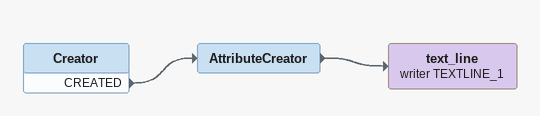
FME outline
Creator
    CREATED -> AttributeCreator
AttributeCreator
    -> text_line (writer TEXTLINE_1)
text_line (writer TEXTLINE_1)
